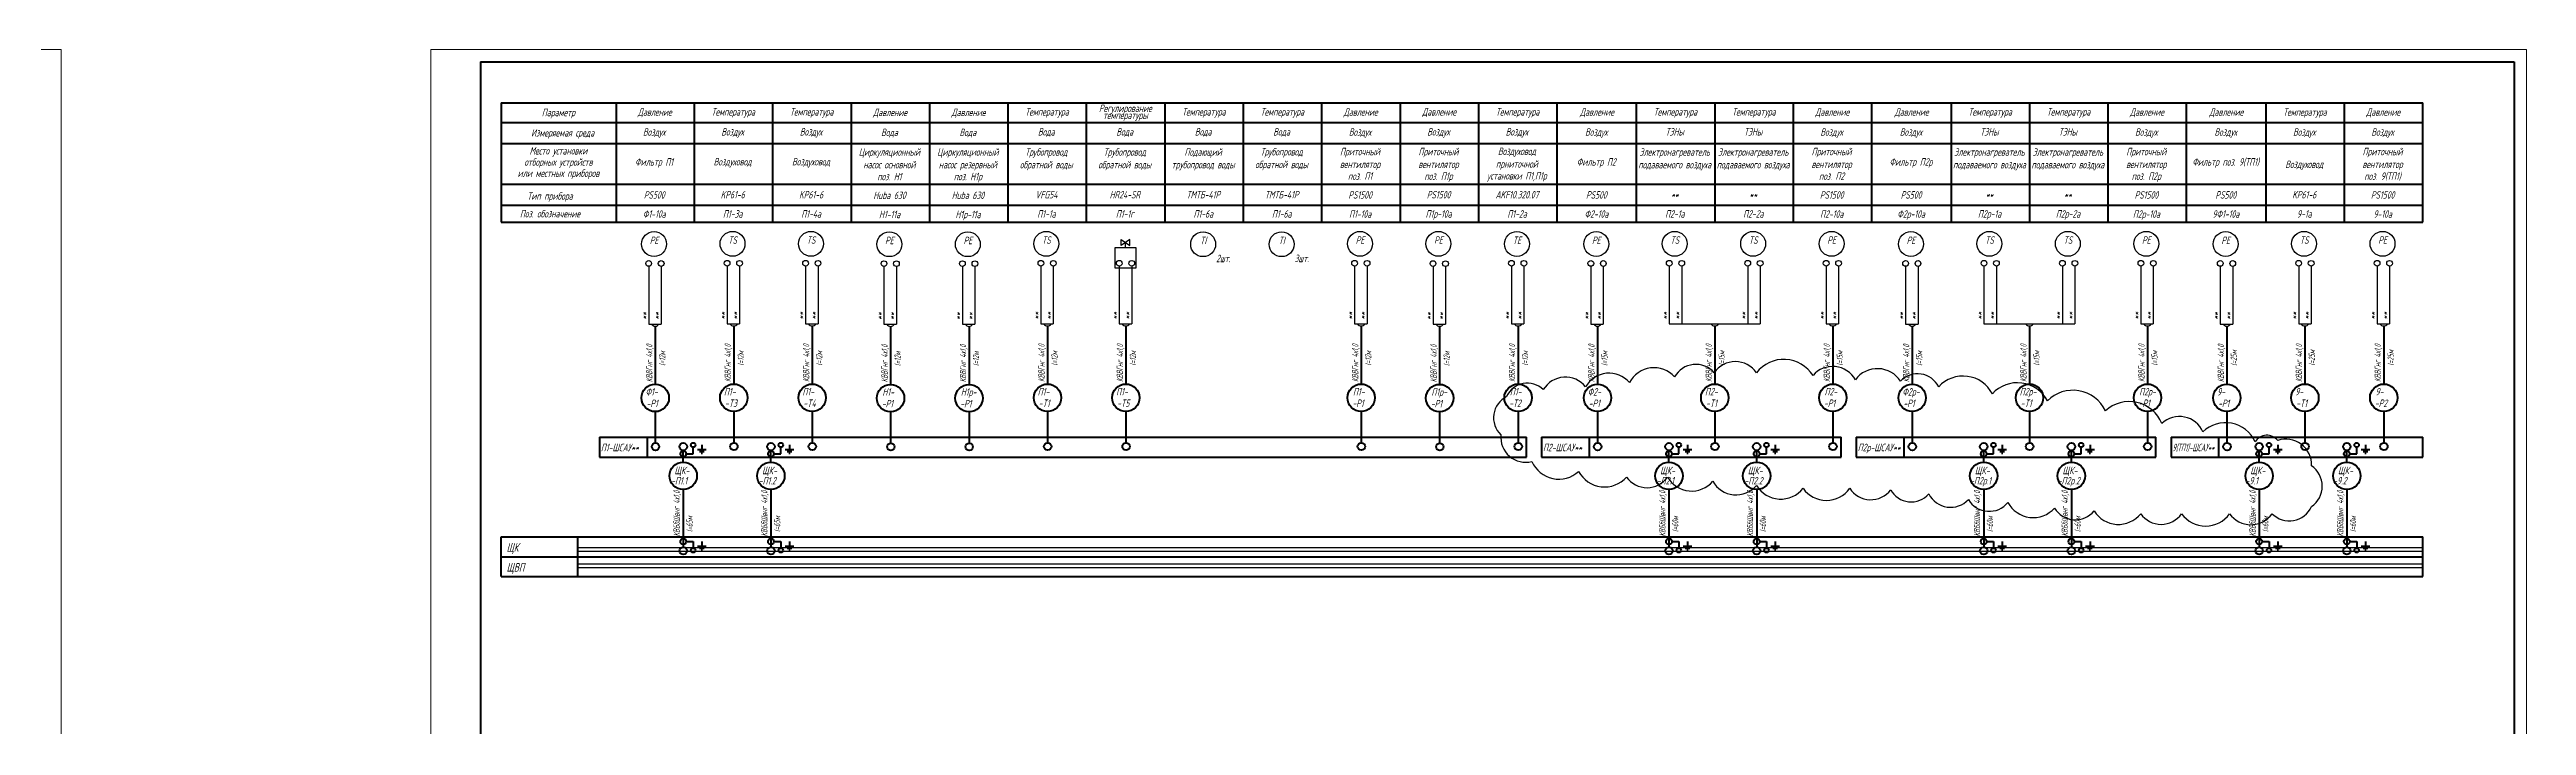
# Model space of a CAD drawing. Header units: millimetres. Extents: x -680 to 9204, y -4430 to 7779.
# Drawn here: x 3641 to 4635, y -2390 to -2118 of the extents above; entities that cross this region are included whole.
import ezdxf
from ezdxf.enums import TextEntityAlignment as Align

# ---------------------------------------------------------------- set-up
doc = ezdxf.new("R2010")
doc.units = ezdxf.units.MM
doc.layers.get('Defpoints').update_dxf_attribs({"color": 33})
for name, color, linetype, lineweight in [('text', 41, 'Continuous', 20), ('Арматура', 1, 'Continuous', 25), ('Датчики', 31, 'Continuous', 50), ('Земля', 233, 'Continuous', 40), ('Таблица', 253, 'Continuous', 40), ('Текст_КИП', 2, 'Continuous', 25), ('Толст.рамка', 7, 'Continuous', 60), ('Тонк.рамка', 10, 'Continuous', 20), ('Щиты_пульты', 5, 'Continuous', 40), ('Эл.кабель', 2, 'Continuous', 50)]:
    doc.layers.add(name, color=color, linetype=linetype, lineweight=lineweight)
doc.layers.add('ТЕКСТ', color=2, linetype='Continuous')
doc.styles.add('Simplex', font='simplex.shx', dxfattribs={"width": 0.7, "oblique": 15})

# ---------------------------------------------------------------- blocks, each defined once
blk = doc.blocks.new('Заземление')
for p, q in [((0, 0), (0, -1.99)), ((1.74, -1.99), (-1.77, -1.99)), ((0.92, -2.81), (-0.95, -2.81)), ((0.24, -3.5), (-0.27, -3.5))]:
    blk.add_line(p, q)

msp = doc.modelspace()

# ---------------------------------------------------------------- linework, layer by layer
for p, q in [((3881.133, -2205.248), (3881.133, -2228.437)), ((3886.133, -2205.248), (3886.133, -2228.437)), ((3912.608, -2205.17), (3912.608, -2228.359)), ((3917.608, -2205.17), (3917.608, -2228.359)), ((3944.082, -2205.17), (3944.082, -2228.359)), ((3949.082, -2205.17), (3949.082, -2228.359)), ((3975.557, -2205.325), (3975.557, -2228.515)), ((3980.557, -2205.325), (3980.557, -2228.515)), ((4007.032, -2205.325), (4007.032, -2228.515)), ((4012.032, -2205.325), (4012.032, -2228.515)), ((4038.506, -2205.17), (4038.506, -2228.359)), ((4043.506, -2205.17), (4043.506, -2228.359)), ((4069.981, -2205.17), (4069.981, -2228.359)), ((4074.981, -2205.17), (4074.981, -2228.359)), ((4164.405, -2205.17), (4164.405, -2228.359)), ((4169.405, -2205.17), (4169.405, -2228.359)), ((4195.879, -2205.311), (4195.879, -2228.501)), ((4200.879, -2205.311), (4200.879, -2228.501)), ((4227.354, -2205.17), (4227.354, -2228.359)), ((4232.354, -2205.17), (4232.354, -2228.359)), ((4259.212, -2205.242), (4259.212, -2228.431)), ((4264.212, -2205.242), (4264.212, -2228.431)), ((4290.687, -2205.17), (4290.687, -2228.359)), ((4295.687, -2205.17), (4295.687, -2228.359)), ((4322.162, -2205.17), (4322.162, -2228.359)), ((4327.162, -2205.17), (4327.162, -2228.359)), ((4353.636, -2205.17), (4353.636, -2228.359)), ((4358.636, -2205.17), (4358.636, -2228.359)), ((4385.495, -2205.242), (4385.495, -2228.431)), ((4390.495, -2205.242), (4390.495, -2228.431)), ((4416.969, -2205.17), (4416.969, -2228.359)), ((4421.969, -2205.17), (4421.969, -2228.359)), ((4448.444, -2205.17), (4448.444, -2228.359)), ((4453.444, -2205.17), (4453.444, -2228.359)), ((4479.919, -2205.17), (4479.919, -2228.359)), ((4484.919, -2205.17), (4484.919, -2228.359)), ((4511.777, -2205.242), (4511.777, -2228.431)), ((4516.777, -2205.242), (4516.777, -2228.431)), ((4543.252, -2205.17), (4543.252, -2228.359)), ((4548.252, -2205.17), (4548.252, -2228.359)), ((4574.726, -2205.17), (4574.726, -2228.359)), ((4579.726, -2205.17), (4579.726, -2228.359)), ((3881.133, -2228.437), (3886.133, -2228.437)), ((3912.608, -2228.359), (3917.608, -2228.359)), ((3944.082, -2228.359), (3949.082, -2228.359)), ((3975.557, -2228.515), (3980.557, -2228.515)), ((4007.032, -2228.515), (4012.032, -2228.515)), ((4038.506, -2228.359), (4043.506, -2228.359)), ((4069.981, -2228.359), (4074.981, -2228.359)), ((4164.405, -2228.359), (4169.405, -2228.359)), ((4195.879, -2228.501), (4200.879, -2228.501)), ((4227.354, -2228.359), (4232.354, -2228.359)), ((4259.212, -2228.431), (4264.212, -2228.431)), ((4290.687, -2228.359), (4327.162, -2228.359)), ((4353.636, -2228.359), (4358.636, -2228.359)), ((4385.495, -2228.431), (4390.495, -2228.431)), ((4416.969, -2228.359), (4453.444, -2228.359)), ((4479.919, -2228.359), (4484.919, -2228.359)), ((4511.777, -2228.431), (4516.777, -2228.431)), ((4543.252, -2228.359), (4548.252, -2228.359)), ((4574.726, -2228.359), (4579.726, -2228.359))]:
    msp.add_line(p, q)
msp.add_lwpolyline([(4068.281, -2206.031), (4068.281, -2197.631), (4076.681, -2197.631), (4076.681, -2206.031)], close=True)
at = {"lineweight": -3}
for centre in [(3881.133, -2204.079), (3886.133, -2204.1), (3912.608, -2204.001), (3917.608, -2204.023), (3944.082, -2204.001), (3949.082, -2204.023), (3975.557, -2204.157), (3980.557, -2204.178), (4007.032, -2204.157), (4012.032, -2204.178), (4038.506, -2204.001), (4043.506, -2204.023), (4069.981, -2204.001), (4074.981, -2204.023), (4164.405, -2204.001), (4169.405, -2204.023), (4195.879, -2204.143), (4200.879, -2204.164), (4227.354, -2204.001), (4232.354, -2204.023), (4259.212, -2204.073), (4264.212, -2204.095), (4290.687, -2204.001), (4295.687, -2204.023), (4322.162, -2204.001), (4327.162, -2204.023), (4353.636, -2204.001), (4358.636, -2204.023), (4385.495, -2204.073), (4390.495, -2204.095), (4416.969, -2204.001), (4421.969, -2204.023), (4448.444, -2204.001), (4453.444, -2204.023), (4479.919, -2204.001), (4484.919, -2204.023), (4511.777, -2204.073), (4516.777, -2204.095), (4543.252, -2204.001), (4548.252, -2204.023), (4574.726, -2204.001), (4579.726, -2204.023)]:
    msp.add_circle(centre, 1.147, dxfattribs=at)
for centre in [(3883.783, -2227.587), (3915.257, -2227.509), (3946.732, -2227.509), (3978.206, -2227.665), (4009.681, -2227.665), (4041.156, -2227.509), (4072.63, -2227.509), (4167.054, -2227.509), (4198.529, -2227.651), (4230.003, -2227.509), (4261.862, -2227.581), (4308.924, -2227.509), (4356.286, -2227.509), (4388.144, -2227.581), (4435.207, -2227.509), (4482.568, -2227.509), (4514.427, -2227.581), (4545.752, -2227.509), (4577.376, -2227.509)]:
    msp.add_arc(centre, 1.689, 210.20685, 329.79315)
at = {"layer": 'Defpoints'}
for p, q in [((3852.595, -2318.174), (4593.102, -2318.174)), ((3852.595, -2319.674), (4593.102, -2319.674)), ((3852.595, -2324.674), (4593.102, -2324.674)), ((3852.595, -2326.174), (4593.102, -2326.174))]:
    msp.add_line(p, q, dxfattribs=at)
at = {"layer": 'Defpoints', "color": 1}
msp.add_lwpolyline([(4525.753, -2275.707, 0.5205671), (4504.783, -2271.743, 0.5205671), (4504.783, -2271.743, 0.5205671), (4488.348, -2268.345, 0.5205671), (4488.348, -2268.345, 0.5205671), (4465.678, -2263.247, 0.5205671), (4465.678, -2263.247, 0.5205671), (4442.441, -2259.283, 0.5205671), (4442.441, -2259.283, 0.5205671), (4420.338, -2256.451, 0.5205671), (4420.338, -2256.451, 0.5205671), (4398.801, -2253.619, 0.5205671), (4398.801, -2253.619, 0.5205671), (4383.499, -2251.354, 0.5205671), (4383.499, -2251.354, 0.5205671), (4365.363, -2250.787, 0.5205671), (4365.363, -2250.787, 0.5205671), (4348.36, -2249.088, 0.5205671), (4348.36, -2249.088, 0.5205671), (4325.69, -2247.955, 0.5205671), (4325.69, -2247.955, 0.5205671), (4308.688, -2247.955, 0.5205671), (4308.688, -2247.955, 0.5205671), (4292.819, -2249.655, 0.5205671), (4292.819, -2249.655, 0.5205671), (4274.683, -2251.92, 0.5205671), (4274.683, -2251.92, 0.5205671), (4257.114, -2253.619, 0.5205671), (4257.114, -2253.619, 0.5205671), (4240.111, -2254.752, 0.5205671), (4240.111, -2254.752, 0.5205671), (4225.376, -2257.584, 0.5205671), (4225.376, -2257.584, 0.5205671), (4223.109, -2272.875, 0.5205671), (4223.109, -2272.875, 0.5205671), (4235.577, -2283.636, 0.5205671), (4235.577, -2283.636, 0.5205671), (4254.28, -2287.601, 0.5205671), (4254.28, -2287.601, 0.5205671), (4273.549, -2289.866, 0.5205671), (4273.549, -2289.866, 0.5205671), (4289.985, -2289.866, 0.5205671), (4289.985, -2289.866, 0.5205671), (4308.121, -2291.565, 0.5205671), (4308.121, -2291.565, 0.5205671), (4325.69, -2293.265, 0.5205671), (4325.69, -2293.265, 0.5205671), (4344.393, -2294.397, 0.5205671), (4344.393, -2294.397, 0.5205671), (4363.096, -2294.397, 0.5205671), (4363.096, -2294.397, 0.5205671), (4379.532, -2294.964, 0.5205671), (4379.532, -2294.964, 0.5205671), (4394.834, -2296.663, 0.5205671), (4394.834, -2296.663, 0.5205671), (4410.703, -2298.928, 0.5205671), (4410.703, -2298.928, 0.5205671), (4426.572, -2300.061, 0.5205671), (4426.572, -2300.061, 0.5205671), (4445.275, -2302.326, 0.5205671), (4445.275, -2302.326, 0.5205671), (4461.144, -2303.459, 0.5205671), (4461.144, -2303.459, 0.5205671), (4479.846, -2304.592, 0.5205671), (4479.846, -2304.592, 0.5205671), (4496.282, -2304.592, 0.5205671), (4496.282, -2304.592, 0.5205671), (4515.552, -2304.592, 0.5205671), (4515.552, -2304.592, 0.5205671), (4532.554, -2304.592, 0.5205671), (4532.554, -2304.592, 0.5205671), (4548.423, -2301.76, 0.5205671), (4548.423, -2301.76, 0.5205671), (4548.423, -2285.335, 0.5205671), (4548.423, -2285.335, 0.5205671), (4534.821, -2275.141, 0.5205671), (4534.821, -2275.141, 0.5205671)], format="xyb", close=True, dxfattribs=at)
at = {"layer": 'Арматура', "linetype": 'ByBlock'}
for p, q in [((4070.779, -2194.472), (4074.164, -2196.81)), ((4070.779, -2196.827), (4070.779, -2194.472)), ((4074.164, -2194.497), (4070.779, -2196.827)), ((4072.481, -2197.631), (4072.48, -2195.647)), ((4074.164, -2196.81), (4074.164, -2194.497))]:
    msp.add_line(p, q, dxfattribs=at)
at = {"layer": 'Датчики', "lineweight": 30}
for centre in [(3883.304, -2196.278), (3914.778, -2196.2), (3946.253, -2196.2), (3977.727, -2196.356), (4009.202, -2196.356), (4040.677, -2196.2), (4103.626, -2196.356), (4135.1, -2196.356), (4166.575, -2196.2), (4198.05, -2196.2), (4229.524, -2196.264), (4261.383, -2196.272), (4292.857, -2196.2), (4324.332, -2196.2), (4355.807, -2196.2), (4387.665, -2196.272), (4419.14, -2196.2), (4450.614, -2196.2), (4482.089, -2196.2), (4513.948, -2196.272), (4545.422, -2196.2), (4576.897, -2196.2)]:
    msp.add_circle(centre, 5, dxfattribs=at)
at = {"layer": 'Земля'}
for p, q in [((3896.181, -2280.539), (3898.959, -2280.539)), ((3898.959, -2280.539), (3898.959, -2277.899)), ((3931.363, -2280.539), (3934.14, -2280.539)), ((3934.14, -2280.539), (3934.14, -2277.899)), ((4291.739, -2280.539), (4294.516, -2280.539)), ((4294.516, -2280.539), (4294.516, -2277.899)), ((4326.92, -2280.539), (4329.697, -2280.539)), ((4329.697, -2280.539), (4329.697, -2277.899)), ((4418.021, -2280.539), (4420.798, -2280.539)), ((4420.798, -2280.539), (4420.798, -2277.899)), ((4453.202, -2280.539), (4455.979, -2280.539)), ((4455.979, -2280.539), (4455.979, -2277.899)), ((4528.566, -2280.539), (4531.343, -2280.539)), ((4531.343, -2280.539), (4531.343, -2277.899)), ((4563.747, -2280.539), (4566.525, -2280.539)), ((4566.525, -2280.539), (4566.525, -2277.899)), ((3896.181, -2315.777), (3898.959, -2315.777)), ((3898.959, -2315.777), (3898.959, -2318.417)), ((3931.363, -2315.777), (3934.14, -2315.777)), ((3934.14, -2315.777), (3934.14, -2318.417)), ((4291.739, -2315.777), (4294.516, -2315.777)), ((4294.516, -2315.777), (4294.516, -2318.417)), ((4326.92, -2315.777), (4329.697, -2315.777)), ((4329.697, -2315.777), (4329.697, -2318.417)), ((4418.021, -2315.777), (4420.798, -2315.777)), ((4420.798, -2315.777), (4420.798, -2318.417)), ((4453.202, -2315.777), (4455.979, -2315.777)), ((4455.979, -2315.777), (4455.979, -2318.417)), ((4528.566, -2315.777), (4531.343, -2315.777)), ((4531.343, -2315.777), (4531.343, -2318.417)), ((4563.747, -2315.777), (4566.525, -2315.777)), ((4566.525, -2315.777), (4566.525, -2318.417))]:
    msp.add_line(p, q, dxfattribs=at)
for centre, radius in [((3898.959, -2276.99), 0.909), ((3934.14, -2276.99), 0.909), ((4294.516, -2276.99), 0.909), ((4329.697, -2276.99), 0.909), ((4420.798, -2276.99), 0.909), ((4455.979, -2276.99), 0.909), ((4531.343, -2276.99), 0.909), ((4566.525, -2276.99), 0.909), ((3895.011, -2280.539), 1.171), ((3930.192, -2280.539), 1.171), ((4290.568, -2280.539), 1.171), ((4325.749, -2280.539), 1.171), ((4416.85, -2280.539), 1.171), ((4452.031, -2280.539), 1.171), ((4527.395, -2280.539), 1.171), ((4562.577, -2280.539), 1.171), ((3895.011, -2315.777), 1.171), ((3930.192, -2315.777), 1.171), ((4290.568, -2315.777), 1.171), ((4325.749, -2315.777), 1.171), ((4416.85, -2315.777), 1.171), ((4452.031, -2315.777), 1.171), ((4527.395, -2315.777), 1.171), ((4562.577, -2315.777), 1.171), ((3898.959, -2319.326), 0.909), ((3934.14, -2319.326), 0.909), ((4294.516, -2319.326), 0.909), ((4329.697, -2319.326), 0.909), ((4420.798, -2319.326), 0.909), ((4455.979, -2319.326), 0.909), ((4531.343, -2319.326), 0.909), ((4566.525, -2319.326), 0.909)]:
    msp.add_circle(centre, radius, dxfattribs=at)
at = {"layer": 'Таблица'}
for p, q in [((3821.897, -2139.581), (3821.897, -2187.461)), ((3821.897, -2139.581), (4593.102, -2139.581)), ((3868.034, -2139.581), (3868.034, -2187.461)), ((3899.509, -2172.132), (3899.509, -2139.581)), ((3930.983, -2172.288), (3930.983, -2139.581)), ((3962.458, -2172.288), (3962.458, -2139.581)), ((3993.932, -2172.288), (3993.932, -2139.581)), ((4025.407, -2172.288), (4025.407, -2139.581)), ((4056.881, -2172.288), (4056.881, -2139.581)), ((4088.356, -2172.21), (4088.356, -2139.581)), ((4119.831, -2172.21), (4119.831, -2139.581)), ((4151.305, -2172.132), (4151.305, -2139.581)), ((4182.78, -2172.132), (4182.78, -2139.581)), ((4214.254, -2172.054), (4214.254, -2139.581)), ((4245.729, -2172.054), (4245.729, -2139.581)), ((4277.588, -2172.126), (4277.588, -2139.581)), ((4309.062, -2172.288), (4309.062, -2139.581)), ((4340.537, -2172.288), (4340.537, -2139.581)), ((4372.011, -2172.132), (4372.011, -2139.581)), ((4403.87, -2172.126), (4403.87, -2139.581)), ((4435.345, -2172.288), (4435.345, -2139.581)), ((4466.819, -2172.288), (4466.819, -2139.581)), ((4498.294, -2172.132), (4498.294, -2139.581)), ((4530.153, -2172.126), (4530.153, -2139.581)), ((4561.627, -2172.288), (4561.627, -2139.581)), ((4593.102, -2172.132), (4593.102, -2139.581)), ((3821.897, -2147.477), (3867.964, -2147.477)), ((3821.897, -2155.867), (3868.034, -2155.867)), ((3868.034, -2147.477), (4593.102, -2147.477)), ((3868.034, -2155.867), (4593.102, -2155.867)), ((3821.897, -2172.2), (3868.034, -2172.2)), ((3868.034, -2172.2), (4593.102, -2172.2)), ((3899.509, -2187.461), (3899.509, -2172.132)), ((3930.983, -2187.461), (3930.983, -2172.288)), ((3962.458, -2187.461), (3962.458, -2172.288)), ((3993.932, -2187.461), (3993.932, -2172.288)), ((4025.407, -2187.461), (4025.407, -2172.288)), ((4056.881, -2187.461), (4056.881, -2172.288)), ((4088.356, -2187.461), (4088.356, -2172.21)), ((4119.831, -2187.461), (4119.831, -2172.21)), ((4151.305, -2187.461), (4151.305, -2172.132)), ((4182.78, -2187.461), (4182.78, -2172.132)), ((4214.254, -2187.461), (4214.254, -2172.054)), ((4245.729, -2187.461), (4245.729, -2172.132)), ((4277.588, -2187.461), (4277.588, -2172.126)), ((4309.062, -2187.461), (4309.062, -2172.288)), ((4340.537, -2187.461), (4340.537, -2172.288)), ((4372.011, -2187.461), (4372.011, -2172.132)), ((4403.87, -2187.461), (4403.87, -2172.126)), ((4435.345, -2187.461), (4435.345, -2172.288)), ((4466.819, -2187.461), (4466.819, -2172.288)), ((4498.294, -2187.461), (4498.294, -2172.132)), ((4530.153, -2187.461), (4530.153, -2172.126)), ((4561.627, -2187.461), (4561.627, -2172.288)), ((4593.102, -2187.461), (4593.102, -2172.132)), ((3821.897, -2180.721), (3868.034, -2180.721)), ((3868.034, -2180.721), (4593.102, -2180.721)), ((3821.897, -2187.461), (4593.102, -2187.461))]:
    msp.add_line(p, q, dxfattribs=at)
for centre in [(3915.336, -2277.586), (3946.81, -2277.586), (4041.234, -2277.586), (4072.709, -2277.586), (4167.132, -2277.586), (4230.082, -2277.586), (4309.003, -2277.586), (4356.364, -2277.586), (4435.285, -2277.586), (4482.646, -2277.586), (4545.83, -2277.586), (4577.454, -2277.586), (3883.861, -2277.664), (3895.011, -2277.664), (3930.192, -2277.664), (3978.285, -2277.742), (4009.759, -2277.742), (4198.607, -2277.728), (4261.936, -2277.658), (4290.568, -2277.664), (4325.749, -2277.664), (4388.218, -2277.658), (4416.85, -2277.664), (4452.031, -2277.664), (4514.5, -2277.658), (4527.395, -2277.664), (4562.577, -2277.664), (3895.011, -2319.494), (3930.192, -2319.494), (4290.568, -2319.494), (4325.749, -2319.494), (4416.85, -2319.494), (4452.031, -2319.494), (4527.395, -2319.494), (4562.577, -2319.494)]:
    msp.add_circle(centre, 1.5, dxfattribs=at)
at = {"layer": 'Толст.рамка'}
for p, q in [((3813.655, -2123.151), (4629.655, -2123.151)), ((3813.655, -2123.151), (3813.655, -2707.654)), ((4629.655, -2123.151), (4629.655, -2707.654))]:
    msp.add_line(p, q, dxfattribs=at)
at = {"layer": 'Тонк.рамка'}
for p, q in [((2687.235, -2118.151), (3645.415, -2118.151)), ((3645.415, -2118.151), (3645.415, -2712.151)), ((3793.655, -2118.151), (4634.655, -2118.151)), ((3793.655, -2712.151), (3793.655, -2118.151)), ((4634.655, -2118.151), (4634.655, -2712.151))]:
    msp.add_line(p, q, dxfattribs=at)
at = {"layer": 'Щиты_пульты'}
for p, q in [((3861.381, -2273.922), (4233.427, -2273.845)), ((3861.381, -2273.922), (3861.381, -2281.922)), ((3880.491, -2273.923), (3880.491, -2281.923)), ((4233.427, -2281.845), (4233.427, -2273.845)), ((4239.46, -2273.916), (4359.709, -2273.914)), ((4239.46, -2273.916), (4239.46, -2281.916)), ((4258.57, -2273.917), (4258.57, -2281.917)), ((4359.709, -2281.917), (4359.709, -2273.914)), ((4365.742, -2273.916), (4485.992, -2273.914)), ((4365.742, -2273.916), (4365.742, -2281.916)), ((4384.852, -2273.917), (4384.852, -2281.917)), ((4485.992, -2281.845), (4485.992, -2273.845)), ((4492.025, -2273.916), (4593.102, -2273.914)), ((4492.025, -2273.916), (4492.025, -2281.916)), ((4511.135, -2273.917), (4511.135, -2281.917)), ((4593.102, -2281.917), (4593.102, -2273.845)), ((3861.381, -2281.922), (4233.427, -2281.923)), ((4239.46, -2281.916), (4359.709, -2281.917)), ((4365.742, -2281.915), (4485.992, -2281.917)), ((4492.025, -2281.915), (4593.102, -2281.917)), ((3821.897, -2313.88), (4593.102, -2313.88)), ((3821.897, -2321.88), (3821.897, -2313.88)), ((3852.596, -2313.88), (3852.595, -2321.88)), ((4593.102, -2329.88), (4593.102, -2313.88)), ((3821.897, -2321.88), (4593.102, -2321.88)), ((3821.897, -2329.88), (3821.897, -2321.88)), ((3852.595, -2321.88), (3852.595, -2329.88)), ((3821.897, -2329.88), (4593.102, -2329.88))]:
    msp.add_line(p, q, dxfattribs=at)
at = {"layer": 'Эл.кабель'}
for p, q in [((3883.783, -2229.276), (3883.783, -2252.593)), ((3915.257, -2229.198), (3915.257, -2252.515)), ((3946.732, -2229.198), (3946.732, -2252.515)), ((3978.206, -2229.354), (3978.206, -2252.671)), ((4009.681, -2229.354), (4009.681, -2252.671)), ((4041.156, -2229.198), (4041.156, -2252.515)), ((4072.63, -2229.198), (4072.63, -2252.515)), ((4167.054, -2229.198), (4167.054, -2252.515)), ((4198.529, -2229.34), (4198.529, -2252.657)), ((4230.003, -2229.198), (4230.003, -2252.515)), ((4261.862, -2229.271), (4261.862, -2252.587)), ((4308.924, -2229.198), (4308.924, -2252.515)), ((4356.286, -2229.198), (4356.286, -2252.515)), ((4388.144, -2229.271), (4388.144, -2252.587)), ((4435.207, -2229.198), (4435.207, -2252.515)), ((4482.568, -2229.198), (4482.568, -2252.515)), ((4514.427, -2229.271), (4514.427, -2252.587)), ((4545.752, -2229.198), (4545.752, -2252.515)), ((4577.376, -2229.198), (4577.376, -2252.515)), ((3883.783, -2263.593), (3883.783, -2276.166)), ((3915.257, -2263.515), (3915.257, -2276.088)), ((3946.732, -2263.515), (3946.732, -2276.088)), ((3978.206, -2263.671), (3978.206, -2276.244)), ((4009.681, -2263.671), (4009.681, -2276.244)), ((4041.156, -2263.515), (4041.156, -2276.088)), ((4072.63, -2263.515), (4072.63, -2276.088)), ((4167.054, -2263.515), (4167.054, -2276.088)), ((4198.529, -2263.657), (4198.529, -2276.23)), ((4230.003, -2263.515), (4230.003, -2276.088)), ((4261.857, -2263.587), (4261.857, -2276.161)), ((4308.924, -2263.515), (4308.924, -2276.088)), ((4356.286, -2263.515), (4356.286, -2276.088)), ((4388.14, -2263.587), (4388.14, -2276.161)), ((4435.207, -2263.515), (4435.207, -2276.088)), ((4482.568, -2263.515), (4482.568, -2276.088)), ((4514.422, -2263.587), (4514.422, -2276.161)), ((4545.752, -2263.515), (4545.752, -2276.088)), ((4577.376, -2263.515), (4577.376, -2276.088)), ((3895.011, -2283.9), (3895.011, -2279.164)), ((3930.192, -2283.9), (3930.192, -2279.164)), ((4290.568, -2283.9), (4290.568, -2279.164)), ((4325.749, -2283.9), (4325.749, -2279.164)), ((4416.85, -2283.9), (4416.85, -2279.164)), ((4452.031, -2283.9), (4452.031, -2279.164)), ((4527.395, -2283.9), (4527.395, -2279.164)), ((4562.577, -2283.9), (4562.577, -2279.164)), ((3895.011, -2294.9), (3895.011, -2317.994)), ((3930.192, -2294.9), (3930.192, -2317.994)), ((4290.568, -2294.9), (4290.568, -2317.994)), ((4325.749, -2294.9), (4325.749, -2317.994)), ((4416.85, -2294.9), (4416.85, -2317.994)), ((4452.031, -2294.9), (4452.031, -2317.994)), ((4527.395, -2294.9), (4527.395, -2317.994)), ((4562.577, -2294.9), (4562.577, -2317.994))]:
    msp.add_line(p, q, dxfattribs=at)
at = {"layer": 'Эл.кабель', "lineweight": 40}
for centre in [(3883.783, -2258.093), (3915.257, -2258.015), (3946.732, -2258.015), (3978.206, -2258.171), (4009.681, -2258.171), (4041.156, -2258.015), (4072.63, -2258.015), (4167.054, -2258.015), (4198.529, -2258.157), (4230.003, -2258.015), (4261.862, -2258.087), (4308.924, -2258.015), (4356.286, -2258.015), (4388.144, -2258.087), (4435.207, -2258.015), (4482.568, -2258.015), (4514.427, -2258.087), (4545.752, -2258.015), (4577.376, -2258.015), (3895.011, -2289.4), (3930.192, -2289.4), (4290.568, -2289.4), (4325.749, -2289.4), (4416.85, -2289.4), (4452.031, -2289.4), (4527.395, -2289.4), (4562.577, -2289.4)]:
    msp.add_circle(centre, 5.5, dxfattribs=at)

# ---------------------------------------------------------------- block references
at = {"layer": 'Земля'}
for p in [(3902.489, -2276.961), (3937.67, -2276.961), (4298.046, -2276.961), (4333.227, -2276.961), (4424.329, -2276.961), (4459.51, -2276.961), (4534.874, -2276.961), (4570.055, -2276.961), (3902.489, -2315.748), (3937.67, -2315.748), (4298.046, -2315.748), (4333.227, -2315.748), (4424.329, -2315.748), (4459.51, -2315.748), (4534.874, -2315.748), (4570.055, -2315.748)]:
    msp.add_blockref('Заземление', p, dxfattribs=at)

# ---------------------------------------------------------------- texts
at = {"lineweight": -3, "style": 'Simplex', "oblique": 15, "width": 0.6}
for p in [(3880.799, -2226.777), (3885.799, -2226.777), (3912.273, -2226.699), (3917.273, -2226.699), (3943.748, -2226.699), (3948.748, -2226.699), (3975.222, -2226.855), (3980.222, -2226.855), (4006.697, -2226.855), (4011.697, -2226.855), (4038.172, -2226.699), (4043.172, -2226.699), (4069.646, -2226.699), (4074.646, -2226.699), (4164.07, -2226.699), (4169.07, -2226.699), (4195.545, -2226.841), (4200.545, -2226.841), (4227.019, -2226.699), (4232.019, -2226.699), (4258.878, -2226.771), (4263.878, -2226.771), (4290.352, -2226.699), (4295.352, -2226.699), (4321.827, -2226.699), (4326.827, -2226.699), (4353.302, -2226.699), (4358.302, -2226.699), (4385.16, -2226.771), (4390.16, -2226.771), (4416.635, -2226.699), (4421.635, -2226.699), (4448.109, -2226.699), (4453.109, -2226.699), (4479.584, -2226.699), (4484.584, -2226.699), (4511.443, -2226.771), (4516.443, -2226.771), (4542.917, -2226.699), (4547.917, -2226.699), (4574.392, -2226.699), (4579.392, -2226.699)]:
    msp.add_text('**', height=3, rotation=90, dxfattribs=at).set_placement(p)
at = {"style": 'Simplex', "oblique": 15, "width": 0.6}
for s, p in [('Ф1-', (3879.852, -2257.157)), ('П1-', (3911.327, -2257.079)), ('П1-', (3942.802, -2257.079)), ('Н1-', (3974.892, -2257.235)), ('Н1р-', (4006.366, -2257.235)), ('П1-', (4037.225, -2257.079)), ('П1-', (4068.7, -2257.079)), ('П1-', (4163.739, -2257.079)), ('П1р-', (4195.214, -2257.221)), ('П1-', (4226.688, -2257.079)), ('Ф2-', (4257.931, -2257.151)), ('П2-', (4304.994, -2257.079)), ('П2-', (4352.971, -2257.079)), ('Ф2р-', (4384.214, -2257.151)), ('П2р-', (4431.276, -2257.079)), ('П2р-', (4479.253, -2257.079)), ('9-', (4510.496, -2257.151)), ('9-', (4541.822, -2257.079)), ('9-', (4574.061, -2257.079)), ('-Р1', (3880.228, -2261.803)), ('-T3', (3911.702, -2261.725)), ('-T4', (3943.177, -2261.725)), ('-Р1', (3974.652, -2261.881)), ('-Р1', (4006.126, -2261.881)), ('-T1', (4037.601, -2261.725)), ('-T5', (4069.075, -2261.725)), ('-Р1', (4163.499, -2261.725)), ('-Р1', (4194.974, -2261.867)), ('-Т2', (4226.448, -2261.725)), ('-Р1', (4258.307, -2261.797)), ('-T1', (4305.369, -2261.725)), ('-Р1', (4352.731, -2261.725)), ('-Р1', (4384.589, -2261.797)), ('-T1', (4431.652, -2261.725)), ('-Р1', (4479.013, -2261.725)), ('-Р1', (4510.872, -2261.797)), ('-T1', (4542.197, -2261.725)), ('-Р2', (4573.821, -2261.725)), ('ЩК-', (3891.456, -2288.72)), ('ЩК-', (3926.637, -2288.72)), ('ЩК-', (4287.013, -2288.72)), ('ЩК-', (4322.194, -2288.72)), ('ЩК-', (4413.296, -2288.72)), ('ЩК-', (4448.477, -2288.72)), ('ЩК-', (4523.841, -2288.72)), ('ЩК-', (4559.022, -2288.72)), ('-П1.1', (3890.116, -2292.864)), ('-П1.2', (3925.297, -2292.864)), ('-П2.1', (4285.673, -2292.864)), ('-П2.2', (4320.855, -2292.864)), ('-П2р.1', (4411.364, -2292.864)), ('-П2р.2', (4446.545, -2292.864)), ('-9.1', (4521.909, -2292.864)), ('-9.2', (4557.09, -2292.864))]:
    msp.add_text(s, height=3, dxfattribs=at).set_placement(p)
at = {"layer": 'text', "color": 2, "style": 'Simplex', "oblique": 15, "width": 0.6}
for s, p in [('КВВГнг 4х1,0  ', (3882.615, -2251.768)), ('КВВГнг 4х1,0  ', (3914.089, -2251.69)), ('КВВГнг 4х1,0  ', (3945.564, -2251.69)), ('КВВГнг 4х1,0  ', (3977.038, -2251.846)), ('КВВГнг 4х1,0  ', (4008.513, -2251.846)), ('КВВГнг 4х1,0  ', (4039.987, -2251.69)), ('КВВГнг 4х1,0  ', (4071.462, -2251.69)), ('КВВГнг 4х1,0  ', (4165.886, -2251.69)), ('КВВГнг 4х1,0  ', (4197.36, -2251.832)), ('КВВГнг 4х1,0  ', (4228.835, -2251.69)), ('КВВГнг 4х1,0  ', (4260.694, -2251.762)), ('КВВГнг 4х1,0  ', (4307.756, -2251.69)), ('КВВГнг 4х1,0  ', (4355.117, -2251.69)), ('КВВГнг 4х1,0  ', (4386.976, -2251.762)), ('КВВГнг 4х1,0  ', (4434.039, -2251.69)), ('КВВГнг 4х1,0  ', (4481.4, -2251.69)), ('КВВГнг 4х1,0  ', (4513.259, -2251.762)), ('КВВГнг 4х1,0  ', (4544.584, -2251.69)), ('КВВГнг 4х1,0  ', (4576.208, -2251.69)), ('КВБбШвнг 4х1,0  ', (3893.583, -2313.771)), ('КВБбШвнг 4х1,0  ', (3928.764, -2313.771)), ('КВБбШвнг 4х1,0  ', (4289.14, -2313.771)), ('КВБбШвнг 4х1,0  ', (4324.321, -2313.771)), ('КВБбШвнг 4х1,0  ', (4415.422, -2313.771)), ('КВБбШвнг 4х1,0  ', (4450.603, -2313.771)), ('КВБбШвнг 4х1,0  ', (4525.967, -2313.771)), ('КВБбШвнг 4х1,0  ', (4561.148, -2313.771))]:
    msp.add_text(s, height=2.5, rotation=90, dxfattribs=at).set_placement(p)
at = {"layer": 'ТЕКСТ', "style": 'Simplex', "oblique": 15, "width": 0.6}
for s, p in [('l=12м', (3887.815, -2245.253)), ('l=12м', (3919.29, -2245.175)), ('l=12м', (3950.765, -2245.175)), ('l=12м', (3982.239, -2245.331)), ('l=12м', (4013.714, -2245.331)), ('l=12м', (4045.188, -2245.175)), ('l=12м', (4076.663, -2245.175)), ('l=12м', (4171.087, -2245.175)), ('l=12м', (4202.561, -2245.317)), ('l=12м', (4234.036, -2245.175)), ('l=15м', (4265.895, -2245.248)), ('l=15м', (4312.957, -2245.175)), ('l=15м', (4360.318, -2245.175)), ('l=15м', (4392.177, -2245.248)), ('l=15м', (4439.239, -2245.175)), ('l=15м', (4486.601, -2245.175)), ('l=25м', (4518.459, -2245.248)), ('l=25м', (4549.785, -2245.175)), ('l=25м', (4581.409, -2245.175)), ('l=65м', (3898.746, -2311.987)), ('l=65м', (3933.927, -2311.987)), ('l=60м', (4294.303, -2311.987)), ('l=60м', (4329.484, -2311.987)), ('l=60м', (4420.586, -2311.987)), ('l=60м', (4455.767, -2311.987)), ('l=60м', (4531.131, -2311.987)), ('l=60м', (4566.312, -2311.987))]:
    msp.add_text(s, height=2.5, rotation=90, dxfattribs=at).set_placement(p)
at = {"layer": 'Текст_КИП', "style": 'Simplex', "oblique": 15, "width": 0.6}
for s, p in [('Параметр', (3844.897, -2144.959)), ('Давление', (3883.579, -2144.766)), ('Температура', (3915.054, -2144.688)), ('Температура', (3946.528, -2144.688)), ('Давление', (3978.003, -2144.922)), ('Давление', (4009.478, -2144.922)), ('Температура', (4040.952, -2144.688)), ('Регулирование', (4072.427, -2143.26)), ('температуры', (4072.427, -2146.059)), ('Температура', (4103.901, -2144.688)), ('Температура', (4135.376, -2144.688)), ('Давление', (4166.85, -2144.766)), ('Давление', (4198.325, -2144.688)), ('Температура', (4229.8, -2144.688)), ('Давление', (4261.658, -2144.76)), ('Температура', (4293.133, -2144.688)), ('Температура', (4324.608, -2144.688)), ('Давление', (4356.082, -2144.766)), ('Давление', (4387.941, -2144.76)), ('Температура', (4419.415, -2144.688)), ('Температура', (4450.89, -2144.688)), ('Давление', (4482.365, -2144.766)), ('Давление', (4514.223, -2144.76)), ('Температура', (4545.752, -2144.766)), ('Давление', (4577.172, -2144.766)), ('Измеряемая среда', (3846.6, -2153.116)), ('Воздух', (3883.306, -2152.795)), ('Воздух', (3914.781, -2152.717)), ('Воздух', (3946.255, -2152.717)), ('Вода', (3977.73, -2152.951)), ('Вода', (4009.204, -2152.951)), ('Вода', (4040.679, -2152.717)), ('Вода', (4072.153, -2152.717)), ('Вода', (4103.628, -2152.717)), ('Вода', (4135.103, -2152.717)), ('Воздух', (4166.577, -2152.795)), ('Воздух', (4198.052, -2152.717)), ('Воздух', (4229.526, -2152.717)), ('Воздух', (4261.385, -2152.789)), ('ТЭНы', (4292.86, -2152.717)), ('ТЭНы', (4324.334, -2152.717)), ('Воздух', (4355.809, -2152.795)), ('Воздух', (4387.668, -2152.789)), ('ТЭНы', (4419.142, -2152.717)), ('ТЭНы', (4450.617, -2152.717)), ('Воздух', (4482.091, -2152.795)), ('Воздух', (4513.95, -2152.789)), ('Воздух', (4545.478, -2152.795)), ('Воздух', (4576.899, -2152.795)), ('или местных приборов', (3844.897, -2169.342)), ('отборных устройств', (3844.897, -2164.842)), ('Место установки', (3844.897, -2160.342)), ('Фильтр П1', (3883.306, -2164.811)), ('Воздуховод', (3914.781, -2164.733)), ('Воздуховод', (3946.255, -2164.733)), ('Циркуляционный', (3977.73, -2160.814)), ('насос основной', (3977.73, -2165.907)), ('Циркуляционный', (4009.204, -2160.814)), ('насос резервный', (4009.204, -2165.907)), ('обратной воды', (4040.679, -2165.907)), ('Трубопровод', (4040.679, -2160.814)), ('обратной воды', (4072.153, -2165.907)), ('Трубопровод', (4072.153, -2160.814)), ('трубопровод воды', (4103.628, -2165.907)), ('Подающий', (4103.628, -2160.814)), ('обратной воды', (4135.103, -2165.829)), ('Трубопровод', (4135.103, -2160.736)), ('вентилятор', (4166.577, -2165.751)), ('Приточный', (4166.577, -2160.658)), ('вентилятор', (4198.052, -2165.751)), ('Приточный', (4198.052, -2160.658)), ('прниточной', (4229.526, -2165.617)), ('Воздуховод', (4229.526, -2160.524)), ('Фильтр П2', (4261.385, -2164.805)), ('подаваемого воздуха', (4292.86, -2165.907)), ('Электронагреватель', (4292.86, -2160.814)), ('подаваемого воздуха', (4324.334, -2165.907)), ('Электронагреватель', (4324.334, -2160.814)), ('вентилятор', (4355.809, -2165.751)), ('Приточный', (4355.809, -2160.658)), ('Фильтр П2р', (4387.668, -2164.805)), ('подаваемого воздуха', (4419.142, -2165.907)), ('Электронагреватель', (4419.142, -2160.814)), ('подаваемого воздуха', (4450.617, -2165.907)), ('Электронагреватель', (4450.617, -2160.814)), ('вентилятор', (4482.091, -2165.751)), ('Приточный', (4482.091, -2160.658)), ('Фильтр поз. 9(ТП1)', (4513.95, -2164.805)), ('Воздуховод', (4545.478, -2165.751)), ('вентилятор', (4576.899, -2165.751)), ('Приточный', (4576.899, -2160.658)), ('Тип прибора', (3841.528, -2178.49)), ('PS500', (3883.36, -2178.055)), ('Huba 630', (3977.783, -2178.211)), ('поз. Н1', (3977.73, -2170.676)), ('Huba 630', (4009.258, -2178.211)), ('поз. Н1р', (4009.204, -2170.676)), ('поз. П1', (4166.577, -2170.52)), ('PS1500', (4166.631, -2178.055)), ('поз. П1р', (4198.052, -2170.52)), ('PS1500', (4198.106, -2177.977)), ('установки П1,П1р', (4229.526, -2170.386)), ('AKF10.320.07', (4229.58, -2177.977)), ('PS500', (4261.439, -2178.049)), ('поз. П2', (4355.809, -2170.52)), ('PS1500', (4355.863, -2178.055)), ('PS500', (4387.721, -2178.049)), ('поз. П2р', (4482.091, -2170.52)), ('PS1500', (4482.145, -2178.055)), ('PS500', (4514.004, -2178.049)), ('поз. 9(ТП1)', (4576.899, -2170.52)), ('PS1500', (4576.953, -2178.055)), ('Поз. обозначение', (3841.528, -2185.61)), ('Ф1-10а', (3883.36, -2185.757)), ('П1-3а', (3914.834, -2185.679)), ('П1-4а', (3946.309, -2185.679)), ('Н1-11а', (3977.783, -2185.913)), ('Н1р-11а', (4009.258, -2185.913)), ('П1-1а', (4040.733, -2185.679)), ('П1-1г', (4072.207, -2185.679)), ('П1-6а', (4103.682, -2185.679)), ('П1-6а', (4135.156, -2185.679)), ('П1-10а', (4166.631, -2185.757)), ('П1р-10а', (4198.106, -2185.679)), ('П1-2а', (4229.58, -2185.679)), ('Ф2-10а', (4261.439, -2185.751)), ('П2-1а', (4292.913, -2185.679)), ('П2-2а', (4324.388, -2185.679)), ('П2-10а', (4355.863, -2185.757)), ('Ф2р-10а', (4387.721, -2185.751)), ('П2р-1а', (4419.196, -2185.679)), ('П2р-2а', (4450.67, -2185.679)), ('П2р-10а', (4482.145, -2185.757)), ('9Ф1-10а', (4514.004, -2185.751)), ('9-1а', (4545.478, -2185.679)), ('9-10а', (4576.953, -2185.757)), ('2шт.', (4111.678, -2203.57)), ('3шт.', (4143.152, -2203.57))]:
    msp.add_text(s, height=3, dxfattribs=at).set_placement(p, align=Align.CENTER)
at = {"layer": 'Текст_КИП', "color": 1, "style": 'Simplex', "oblique": 15, "width": 0.6}
for s, p in [('KP61-6', (3914.834, -2177.977)), ('KP61-6', (3946.309, -2177.977)), ('VFG54', (4040.733, -2177.977)), ('HR24-SR', (4072.207, -2177.977)), ('ТМТБ-41Р', (4103.682, -2177.977)), ('ТМТБ-41Р', (4135.156, -2177.977)), ('**', (4292.913, -2177.977)), ('**', (4324.388, -2177.977)), ('**', (4419.196, -2177.977)), ('**', (4450.67, -2177.977)), ('KP61-6', (4545.478, -2177.977))]:
    msp.add_text(s, height=3, dxfattribs=at).set_placement(p, align=Align.CENTER)
at = {"layer": 'Текст_КИП', "lineweight": 30, "style": 'Simplex', "oblique": 15, "width": 0.6}
for s, p in [('PE', (3883.304, -2196.278)), ('TS', (3914.778, -2196.2)), ('TS', (3946.253, -2196.2)), ('PE', (3977.727, -2196.356)), ('PE', (4009.202, -2196.356)), ('TS', (4040.677, -2196.2)), ('TI', (4103.626, -2196.356)), ('TI', (4135.1, -2196.356)), ('PE', (4166.575, -2196.2)), ('PE', (4198.05, -2196.2)), ('TE', (4229.524, -2196.264)), ('PE', (4261.383, -2196.272)), ('TS', (4292.857, -2196.2)), ('TS', (4324.332, -2196.2)), ('PE', (4355.807, -2196.2)), ('PE', (4387.665, -2196.272)), ('TS', (4419.14, -2196.2)), ('TS', (4450.614, -2196.2)), ('PE', (4482.089, -2196.2)), ('PE', (4513.948, -2196.272)), ('TS', (4545.422, -2196.2)), ('PE', (4576.897, -2196.2))]:
    msp.add_text(s, height=3, dxfattribs=at).set_placement(p, align=Align.CENTER)
at = {"layer": 'Текст_КИП', "style": 'Simplex', "oblique": 15}
for s, height, width, p in [('П1-ШСАУ**', 3, 0.6, (3861.928, -2279.503)), ('П2-ШСАУ**', 3, 0.6, (4240.007, -2279.497)), ('П2р-ШСАУ**', 3, 0.6, (4366.29, -2279.497)), ('9(ТП1)-ШСАУ**', 3, 0.5, (4492.572, -2279.497)), ('ЩК', 3.5, 0.6, (3824.094, -2319.892)), ('ЩВП', 3.5, 0.6, (3824.094, -2327.892))]:
    msp.add_text(s, height=height, dxfattribs=dict(at, width=width)).set_placement(p)

doc.saveas('drawing.dxf')
